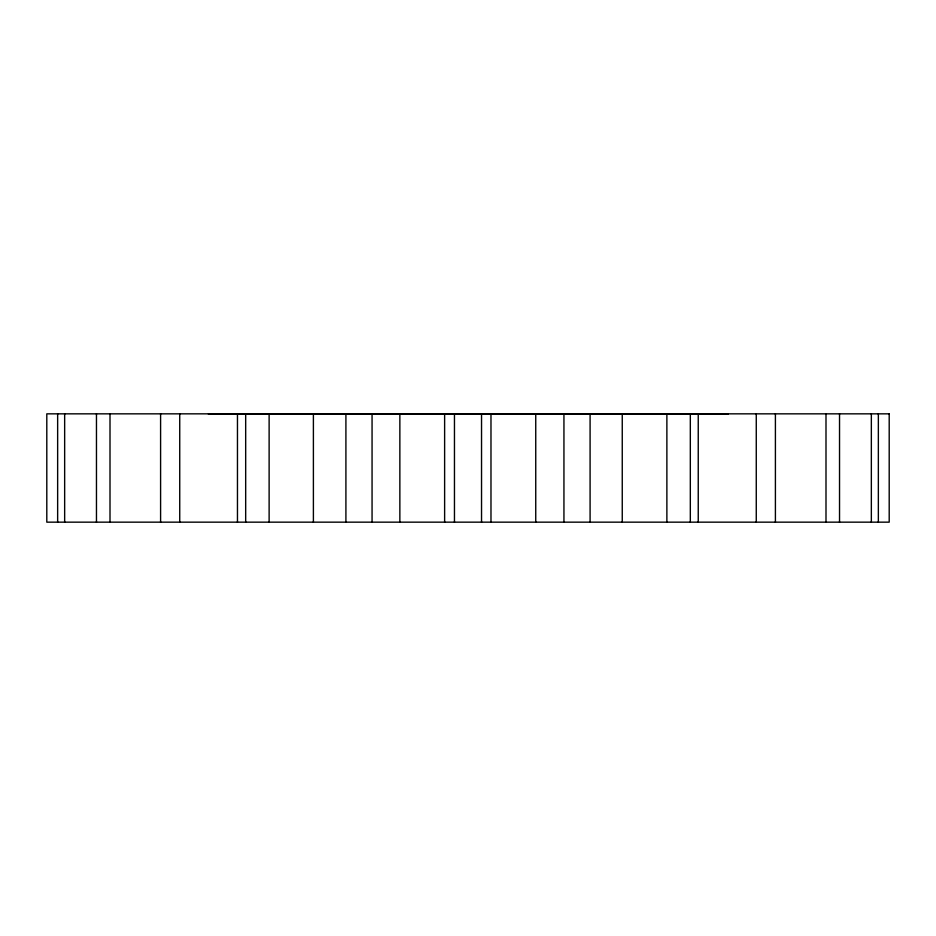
<?xml version="1.0" encoding="UTF-8"?>
<svg xmlns="http://www.w3.org/2000/svg" width="936" height="936" viewBox="0 0 936 936"><rect width="100%" height="100%" fill="white"/><g stroke="black" fill="none" stroke-linecap="round" stroke-linejoin="round"><path stroke-width="1.4" d="M208.389 414.063L728.383 414.063M878.354 413.841L878.354 522.159M871.346 413.841L871.346 522.159M839.533 413.841L839.533 522.159M825.997 413.841L825.997 522.159M775.406 413.841L775.406 522.159M756.265 413.841L756.265 522.159M698.244 413.841L698.244 522.159M690.323 413.841L690.323 522.159M666.877 413.841L666.877 522.159M622.253 413.841L622.253 522.159M590.09 413.841L590.09 522.159M563.94 413.841L563.94 522.159M535.743 413.841L535.743 522.159M490.979 413.841L490.979 522.159M481.537 413.841L481.537 522.159M454.463 413.841L454.463 522.159M444.623 413.841L444.623 522.159M399.859 413.841L399.859 522.159M372.06 413.841L372.06 522.159M345.91 413.841L345.91 522.159M313.396 413.841L313.396 522.159M269.123 413.841L269.123 522.159M245.677 413.841L245.677 522.159M237.463 413.841L237.463 522.159M179.735 413.841L179.735 522.159M160.594 413.841L160.594 522.159M110.003 413.841L110.003 522.159M96.466 413.841L96.466 522.159M64.654 413.841L64.654 522.159M57.646 413.841L57.646 522.159M889.2 413.841L46.8 413.841L46.8 522.159L889.2 522.159L889.2 413.841"/></g></svg>
